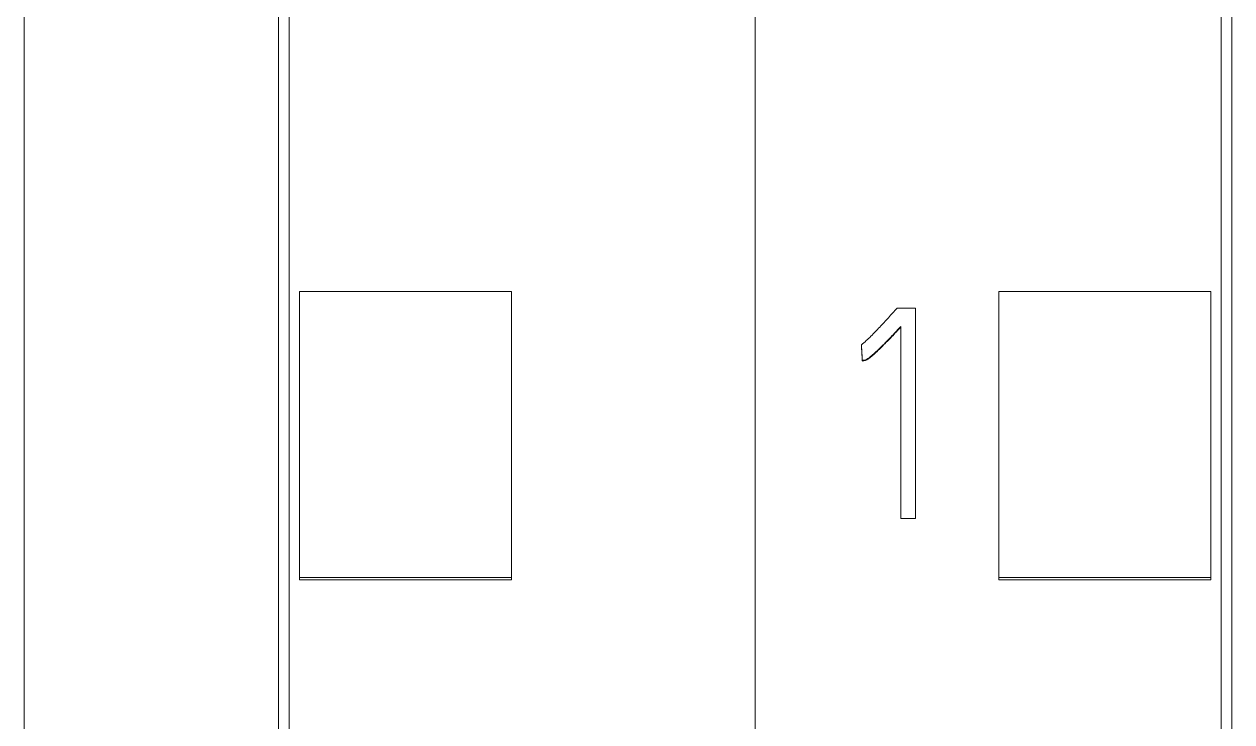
# Model space of a CAD drawing. Header units: millimetres. Extents: x 4137 to 6698, y 1400 to 3585.
# Drawn here: x 6070.55 to 6081.95, y 3315 to 3321.59 of the extents above; entities that cross this region are included whole.
import ezdxf

# ---------------------------------------------------------------- set-up
doc = ezdxf.new("R2010")
doc.units = ezdxf.units.MM
doc.layers.add('000-PI-Oprema', color=30, linetype='Continuous', lineweight=5)

msp = doc.modelspace()

# ---------------------------------------------------------------- linework, layer by layer
at = {"color": 0, "linetype": 'ByBlock', "lineweight": 0}
for p, q in [((6077.448, 3360.472), (6077.448, 3247.054)), ((6081.848, 3358.191), (6081.848, 3249.376)), ((6079.748, 3316.363), (6079.748, 3319.065)), ((6081.748, 3319.065), (6079.748, 3319.065)), ((6081.748, 3316.363), (6081.748, 3319.065)), ((6078.962, 3318.906), (6078.787, 3318.906)), ((6078.962, 3316.92), (6078.962, 3318.906)), ((6078.823, 3318.734), (6078.823, 3316.92)), ((6078.451, 3318.56), (6078.451, 3318.554)), ((6078.46, 3318.413), (6078.46, 3318.407)), ((6078.823, 3316.92), (6078.962, 3316.92)), ((6079.748, 3316.341), (6079.748, 3316.363)), ((6081.748, 3316.363), (6079.748, 3316.363)), ((6081.748, 3316.341), (6079.748, 3316.341)), ((6081.748, 3316.341), (6081.748, 3316.363))]:
    msp.add_line(p, q, dxfattribs=at)
for points in [[(6078.451, 3318.56, 0), (6078.451, 3318.558, 0), (6078.451, 3318.555, 0), (6078.452, 3318.552, 0), (6078.452, 3318.549, 0), (6078.452, 3318.546, 0), (6078.452, 3318.543, 0), (6078.452, 3318.54, 0), (6078.452, 3318.537, 0), (6078.453, 3318.534, 0), (6078.453, 3318.531, 0), (6078.453, 3318.528, 0), (6078.453, 3318.525, 0), (6078.453, 3318.522, 0), (6078.454, 3318.519, 0), (6078.454, 3318.516, 0), (6078.454, 3318.513, 0), (6078.454, 3318.51, 0), (6078.454, 3318.507, 0), (6078.454, 3318.505, 0), (6078.455, 3318.502, 0), (6078.455, 3318.499, 0), (6078.455, 3318.496, 0), (6078.455, 3318.493, 0), (6078.455, 3318.49, 0), (6078.455, 3318.487, 0), (6078.456, 3318.484, 0), (6078.456, 3318.481, 0), (6078.456, 3318.478, 0), (6078.456, 3318.475, 0), (6078.456, 3318.472, 0), (6078.456, 3318.469, 0), (6078.457, 3318.466, 0), (6078.457, 3318.463, 0), (6078.457, 3318.46, 0), (6078.457, 3318.457, 0), (6078.457, 3318.455, 0), (6078.458, 3318.452, 0), (6078.458, 3318.449, 0), (6078.458, 3318.446, 0), (6078.458, 3318.443, 0), (6078.458, 3318.44, 0), (6078.458, 3318.437, 0), (6078.459, 3318.434, 0), (6078.459, 3318.431, 0), (6078.459, 3318.428, 0), (6078.459, 3318.425, 0), (6078.459, 3318.422, 0), (6078.459, 3318.419, 0), (6078.46, 3318.416, 0), (6078.46, 3318.413, 0)], [(6078.451, 3318.554, 0), (6078.451, 3318.551, 0), (6078.451, 3318.548, 0), (6078.452, 3318.545, 0), (6078.452, 3318.543, 0), (6078.452, 3318.54, 0), (6078.452, 3318.537, 0), (6078.452, 3318.534, 0), (6078.452, 3318.531, 0), (6078.453, 3318.528, 0), (6078.453, 3318.525, 0), (6078.453, 3318.522, 0), (6078.453, 3318.519, 0), (6078.453, 3318.516, 0), (6078.454, 3318.513, 0), (6078.454, 3318.51, 0), (6078.454, 3318.507, 0), (6078.454, 3318.504, 0), (6078.454, 3318.501, 0), (6078.454, 3318.498, 0), (6078.455, 3318.495, 0), (6078.455, 3318.492, 0), (6078.455, 3318.49, 0), (6078.455, 3318.487, 0), (6078.455, 3318.484, 0), (6078.455, 3318.481, 0), (6078.456, 3318.478, 0), (6078.456, 3318.475, 0), (6078.456, 3318.472, 0), (6078.456, 3318.469, 0), (6078.456, 3318.466, 0), (6078.456, 3318.463, 0), (6078.457, 3318.46, 0), (6078.457, 3318.457, 0), (6078.457, 3318.454, 0), (6078.457, 3318.451, 0), (6078.457, 3318.448, 0), (6078.458, 3318.445, 0), (6078.458, 3318.442, 0), (6078.458, 3318.439, 0), (6078.458, 3318.437, 0), (6078.458, 3318.434, 0), (6078.458, 3318.431, 0), (6078.459, 3318.428, 0), (6078.459, 3318.425, 0), (6078.459, 3318.422, 0), (6078.459, 3318.419, 0), (6078.459, 3318.416, 0), (6078.459, 3318.413, 0), (6078.46, 3318.41, 0), (6078.46, 3318.407, 0)]]:
    msp.add_polyline3d(points, dxfattribs=at)
for points, knots in [([(6081.948, 3358.377), (6081.948, 3355.333), (6081.948, 3345.763), (6081.948, 3331.593), (6081.948, 3317.027), (6081.948, 3302.817), (6081.948, 3288.522), (6081.948, 3273.036), (6081.948, 3260.396), (6081.948, 3252.431), (6081.948, 3249.091)], [0, 0, 0, 0, 0.083934, 0.263736, 0.389889, 0.484142, 0.653794, 0.78188, 0.908517, 1, 1, 1, 1]), ([(6078.787, 3318.906), (6078.76, 3318.876), (6078.733, 3318.846), (6078.679, 3318.787), (6078.652, 3318.757), (6078.61, 3318.713), (6078.597, 3318.699), (6078.569, 3318.67), (6078.555, 3318.655), (6078.526, 3318.627), (6078.512, 3318.613), (6078.482, 3318.586), (6078.467, 3318.573), (6078.451, 3318.56)], [0, 0, 0, 0, 0.25, 0.25, 0.5, 0.5, 0.625, 0.625, 0.75, 0.75, 0.875, 0.875, 1, 1, 1, 1]), ([(6078.46, 3318.413), (6078.465, 3318.413), (6078.47, 3318.414), (6078.48, 3318.416), (6078.485, 3318.417), (6078.495, 3318.421), (6078.499, 3318.423), (6078.508, 3318.428), (6078.513, 3318.431), (6078.525, 3318.44), (6078.533, 3318.446), (6078.549, 3318.459), (6078.557, 3318.466), (6078.58, 3318.486), (6078.595, 3318.5), (6078.625, 3318.528), (6078.639, 3318.542), (6078.683, 3318.586), (6078.711, 3318.615), (6078.767, 3318.674), (6078.795, 3318.704), (6078.823, 3318.734)], [0, 0, 0, 0, 0.03125, 0.03125, 0.0625, 0.0625, 0.09375, 0.09375, 0.125, 0.125, 0.1875, 0.1875, 0.25, 0.25, 0.375, 0.375, 0.5, 0.5, 0.75, 0.75, 1, 1, 1, 1]), ([(6078.823, 3318.728), (6078.795, 3318.698), (6078.767, 3318.668), (6078.711, 3318.609), (6078.682, 3318.58), (6078.639, 3318.536), (6078.625, 3318.522), (6078.595, 3318.494), (6078.58, 3318.48), (6078.557, 3318.459), (6078.549, 3318.453), (6078.533, 3318.44), (6078.525, 3318.434), (6078.513, 3318.425), (6078.508, 3318.422), (6078.499, 3318.417), (6078.495, 3318.415), (6078.485, 3318.411), (6078.48, 3318.41), (6078.47, 3318.408), (6078.465, 3318.407), (6078.46, 3318.407)], [0, 0, 0, 0, 0.25, 0.25, 0.5, 0.5, 0.625, 0.625, 0.75, 0.75, 0.8125, 0.8125, 0.875, 0.875, 0.90625, 0.90625, 0.9375, 0.9375, 0.96875, 0.96875, 1, 1, 1, 1])]:
    msp.add_open_spline(points, degree=3, knots=knots, dxfattribs=at)
at = {"layer": '000-PI-Oprema', "color": 0, "linetype": 'ByBlock', "lineweight": 0}
for p, q in [((6077.448, 3360.472), (6077.448, 3247.054)), ((6073.048, 3249.376), (6073.048, 3358.191)), ((6073.148, 3316.363), (6073.148, 3319.065)), ((6073.148, 3319.065), (6075.148, 3319.065)), ((6075.148, 3316.363), (6075.148, 3319.065)), ((6073.148, 3316.341), (6073.148, 3316.363)), ((6073.148, 3316.363), (6075.148, 3316.363)), ((6073.148, 3316.341), (6075.148, 3316.341)), ((6075.148, 3316.341), (6075.148, 3316.363))]:
    msp.add_line(p, q, dxfattribs=at)
for points, knots in [([(6072.948, 3249.091), (6072.948, 3252.431), (6072.948, 3260.396), (6072.948, 3273.036), (6072.948, 3288.522), (6072.948, 3302.817), (6072.948, 3317.027), (6072.948, 3331.593), (6072.948, 3345.763), (6072.948, 3355.333), (6072.948, 3358.377)], [0, 0, 0, 0, 0.091483, 0.21812, 0.346206, 0.515858, 0.610111, 0.736264, 0.916066, 1, 1, 1, 1]), ([(6070.548, 3355.311), (6070.548, 3353.288), (6070.548, 3344.739), (6070.548, 3331.593), (6070.548, 3317.027), (6070.548, 3302.817), (6070.548, 3288.522), (6070.548, 3273.036), (6070.548, 3260.278), (6070.548, 3251.396), (6070.548, 3247.139), (6070.548, 3246.341)], [0, 0, 0, 0, 0.055935, 0.236292, 0.362833, 0.457376, 0.627551, 0.756032, 0.883059, 0.978086, 1, 1, 1, 1])]:
    msp.add_open_spline(points, degree=3, knots=knots, dxfattribs=at)

doc.saveas('drawing.dxf')
